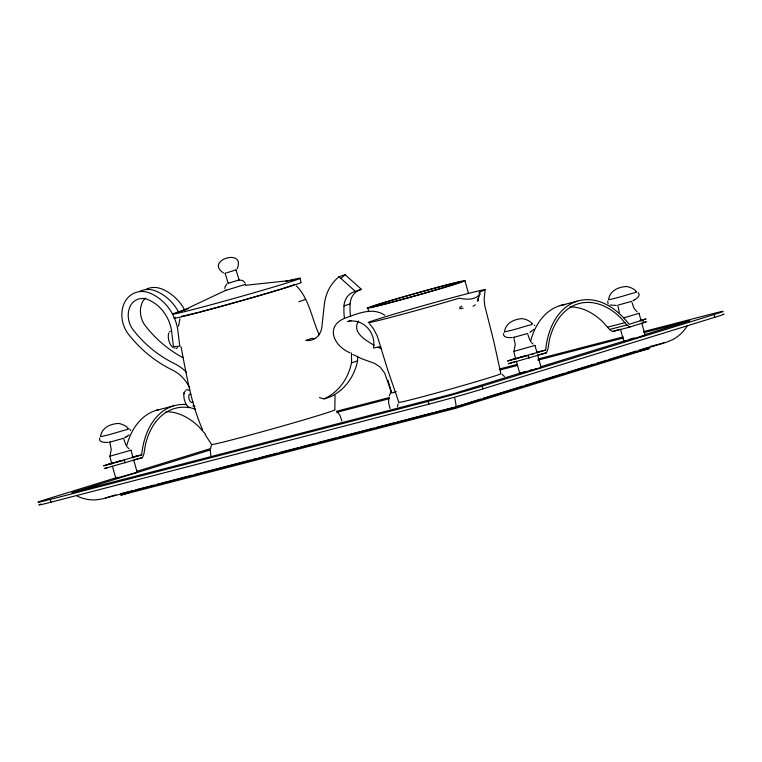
<?xml version="1.0" encoding="UTF-8"?>
<svg xmlns="http://www.w3.org/2000/svg" width="762" height="762" viewBox="0 0 762 762"><rect width="100%" height="100%" fill="white"/><g stroke="black" fill="none" stroke-linecap="round" stroke-linejoin="round"><path stroke-width="1.14" d="M478.526 300.866L478.526 299.818M210.245 450.228L210.845 456.047M224.78 288.465L225.19 286.36L226.895 284.074M388.649 398.326L388.668 403.479L390.087 408.527M178.527 326.317L179.908 318.811M479.87 294.075C480.298 289.846 478.307 295.227 479.403 291.989A60.903 1.381 -15.7 0 0 433.33 302.866A60.903 1.381 -15.7 0 0 369.894 322.45A60.903 1.381 -15.7 0 0 459.362 298.171C465.639 299.685 475.431 300.295 479.87 294.075L477.364 301.228M99.584 438.15C98.727 442.903 105.146 442.427 108.194 442.36M484.994 291.151L484.137 299.152L484.727 305.572L493.709 341.024L500.863 373.599A53.073 1.2 -15.7 0 1 453.142 388.334A53.073 1.2 -15.7 0 1 398.888 402.403L388.029 370.875L377.228 335.947L373.523 328.803L369.494 323.774M503.568 333.356C502.71 338.109 509.13 337.633 512.178 337.566M607.638 301.228L608.133 303.895M210.483 448.294L211.617 444.551A64.132 1.457 -15.7 0 0 277.178 427.549A64.132 1.457 -15.7 0 0 334.832 409.746L335.042 395.307M183.909 393.668L184.318 392.001M477.66 300.095L478.126 298.361M397.316 406.746L398.25 403.812M463.163 308.172L459.953 308.772L459.743 307.21L461.801 306.6L461.248 306.153M110.128 455.171L111.271 449.256L109.976 443.36M514.112 350.377L515.264 344.462L513.969 338.566M100.489 436.74C101.556 427.825 110.128 423.958 117.996 423.482C121.396 423.129 133.321 429.158 125.111 430.035C117.338 432.245 107.709 435.378 100.736 436.588M504.473 331.946C505.539 323.031 514.112 319.164 521.98 318.687C525.38 318.335 537.305 324.364 529.095 325.241C521.332 327.45 511.693 330.584 504.72 331.794M608.543 299.818C609.61 290.903 618.182 287.026 626.05 286.56C629.45 286.207 641.375 292.227 633.165 293.103C625.402 295.313 615.763 298.447 608.79 299.657M183.823 393.792L184.328 392.468M389.172 395.888L391.22 391.611L388.001 380.171M107.69 467.477L104.346 468.582L142.446 457.61L143.866 454.181L145.494 444.389A73.447 48.844 75.5 0 1 189.938 407.746M515.017 361.655L508.33 363.788L546.43 352.816L547.849 349.387L549.478 339.595A73.447 48.844 75.5 0 1 620.487 317.668L626.926 324.974L629.888 327.041L646.748 321.669M358.492 321.078C351.32 332.299 366.131 340.595 374.161 345.281M177.66 347.577L176.213 348.644M237.144 268.796C246.145 247.564 204.197 260.328 223.533 272.967M475.374 304.781L473.031 306.295M534.038 329.232L530.876 331.651M129.092 434.835L126.892 436.445M634.946 299.514C637.318 298.333 640.861 295.256 638.146 292.608M225.047 273.215L228.229 283.235M123.835 438.207L109.442 442.274L110.176 441.979M124.797 437.721L126.025 436.997M111.785 463.982L109.804 456.152M133.14 457.943L130.969 450.237L109.614 456.276M112.405 466.182L115.805 478.298L118.453 477.364M133.76 460.153L137.16 472.259L115.805 478.298M527.818 333.413L513.426 337.48L514.159 337.185M530.009 332.203L531.066 331.527M515.769 359.188L513.788 351.358M537.124 353.149L534.962 345.443L513.598 351.482M617.62 305.267L631.527 301.342M516.388 361.388L519.789 373.504L520.884 373.056M632.851 300.79L634.079 300.066M537.743 355.359L541.144 367.465L519.789 373.504M641.194 321.021L639.032 313.315L623.602 317.897M620.458 329.251L623.859 341.366L626.507 340.433M641.814 323.221L645.214 335.337L623.859 341.366M125.854 437.102L127.083 436.321M633.908 300.18L635.137 299.39M180.832 311.534L226.314 290.065M186.357 389.601L189.7 390.315M235.925 269.919L226.885 272.748M315.649 338.452A16.659 14.878 71.7 0 1 313.792 338.547L311.925 338.395L305.829 340.414A16.659 14.878 71.7 0 0 321.774 327.689L324.174 306.01A44.301 39.567 71.7 0 1 339.004 276.73L345.11 274.72L361.464 289.379A17.212 15.373 71.7 0 0 350.091 303.895L343.995 305.914A62.884 56.169 71.7 0 0 344.443 318.345M343.995 305.914A17.212 15.373 71.7 0 1 355.368 291.398L361.464 289.379M319.44 397.554A30.166 26.937 71.7 0 0 324.26 398.85A56.331 50.311 71.7 0 0 351.482 362.864L357.588 360.855A85.896 76.714 71.7 0 0 357.654 356.34M324.26 398.85L330.365 396.84A56.331 50.311 71.7 0 0 357.588 360.855M112.49 463.01L103.575 465.83L141.675 454.857A76.257 50.721 75.5 0 1 186.395 404.574M516.484 358.216L507.559 361.036L545.659 350.063A76.257 50.721 75.5 0 1 629.117 324.298L646.081 318.983L640.099 320.383M351.082 320.488L347.682 321.545C362.922 317.84 376.495 332.832 373.437 347.986L380.914 346.653M117.5 477.326L46.987 499.091A37.367 0.848 -15.7 0 0 50.244 499.424L428.092 401.412A39.786 0.905 -15.7 0 0 482.146 386.143L714.023 314.544L714.794 317.297L482.918 388.887A39.786 0.905 -15.7 0 1 428.863 404.155L51.016 502.177A37.367 0.848 -15.7 0 1 40.729 504.12M136.836 471.354L210.76 448.532M396.24 391.668L391.706 393.068L384.686 373.123L380.009 366.884L374.323 363.274L361.512 358.654L352.711 354.378M210.226 449.971L71.742 492.728L453.742 393.64L525.256 371.551M570.024 306.924A73.447 48.844 75.5 0 1 603.104 322.183L609.533 329.479L612.496 331.556L619.306 329.451M76.771 495.824A37.433 37.357 -84.2 0 0 96.822 499.796L102.651 498.843L115.729 494.871M133.34 490.452L120.672 493.738L121.053 495.119L131.264 491.966M541.144 366.646L626.278 340.366M628.545 339.662L634.222 337.909M644.442 334.756L689.848 320.735L643.823 332.67M455.847 406.737L480.803 399.04M483.07 398.335L522.761 386.077M525.028 385.382L564.728 373.123M566.995 372.428L594.208 364.017M596.484 363.322L606.685 360.169M608.952 359.464L636.175 351.063M638.442 350.358L648.653 347.215L649.034 348.586L455.105 408.461L121.053 495.119M524.542 371.932L526.209 371.446M529.79 370.418L531.647 369.894M639.289 336.785L640.832 336.375M535.219 368.913L536.762 368.503M155.886 410.47L173.279 405.955M559.88 305.676L577.263 301.161M607.505 327.184L624.897 322.669M640.566 320.65L642.737 320.088L643.509 322.84M609.533 329.479L626.926 324.974M612.496 331.556L629.888 327.041M134.083 456.714L138.427 455.59M536.981 352.206L540.239 351.358M131.893 457.39L141.675 454.857M536.962 352.32L545.659 350.063M115.843 462.086L120.301 460.924M519.827 357.292L526.513 355.559M532.095 354.111L534.324 353.53M106.918 464.734L124.301 460.219L125.073 462.972M510.902 359.94L528.285 355.425L529.066 358.178M134.836 459.581L142.446 457.61M537.734 355.063L546.43 352.816M336.461 411.28L389.43 397.545M499.977 368.865L517.246 364.388M537.972 359.007L623.183 336.909M643.909 331.527L710.689 314.211A38.281 0.867 -15.7 0 1 714.023 314.544M336.613 412.366L389.544 398.631M499.996 369.98L517.255 365.503M537.972 360.131L623.116 338.042M650.005 346.51L663.826 342.919M636.365 351.873L649.034 348.586M135.646 489.861L154.076 485.08M156.381 484.48L192.081 475.212M194.386 474.621L250.831 459.981M253.136 459.381L256.594 458.486M258.899 457.886L277.32 453.104M279.625 452.504L298.056 447.723M300.361 447.132L315.335 443.246M317.64 442.646L336.071 437.864M338.376 437.264L374.085 428.006M376.39 427.406L394.821 422.624M397.126 422.034L432.826 412.766M435.131 412.166L453.561 407.384M105.489 498.024L455.686 407.184L666.855 342.071L672.141 339.89A37.433 37.357 -84.2 0 0 687.172 326.012M641.604 336.166L643.442 335.699M225.314 273.167L225.943 273.006M643.814 322.355L645.414 321.955M135.388 472.63L137.16 472.259M238.83 279.987L242.621 280.473L245.116 282.969M228.124 283.312L239.106 279.949L236.03 269.853M245.088 284.407L245.593 284.321L225.181 290.57M635.927 291.989L636.641 291.884M531.866 324.126L532.571 324.012M638.489 313.401L639.032 313.315M534.419 345.529L534.962 345.443M644.681 335.423L645.214 335.337M127.873 428.92L128.588 428.806M540.61 367.551L541.144 367.465M130.435 450.323L130.969 450.237M245.335 285.321L292.989 280.216M616.248 305.429L610.01 305.038M381.514 348.901L377.771 347.167M384.829 315.278C372.875 307.01 358.311 313.382 346.3 317.668C324.774 325.164 332.965 345.672 349.948 352.758M129.635 429.197L130.769 430.425M502.139 374.456L504.473 376.476M296.389 285.912C309.324 298.847 311.744 318.668 319.211 334.756M339.004 276.73L355.368 291.398M637.07 311.887L633.955 308.191L631.993 302.495M533 344.024L531.295 342.3M129.007 448.818L127.302 447.094M205.55 434.273L199.111 426.977A73.447 48.844 75.5 0 0 166.04 411.718M337.747 412.337L340.004 415.528L341.9 421.053M211.617 444.551L205.321 434.873M534.457 325.155L534.753 325.631M529.885 340.328L527.923 334.623M125.901 445.122L123.939 439.417M202.606 429.778C190.957 403.536 186.49 374.694 181.013 346.7M618.039 306.438L619.325 312.325M464.896 280.645L468.43 293.227M482.146 386.143L482.918 388.887M454.714 407.089L455.105 408.461M428.092 401.412L428.863 404.155M367.741 308.086L368.713 311.515M299.933 278.254L301.095 282.378A66.113 1.495 -15.7 0 1 233.324 303.066A66.113 1.495 -15.7 0 1 175.174 317.544M50.244 499.424L51.016 502.177M454.666 397.802A37.433 2.153 74.2 0 1 456.057 406.613M723.281 314.144A38.281 0.867 -15.7 0 1 714.794 317.297M292.503 285.236A58.884 1.333 -15.7 0 1 288.379 286.664M287.541 286.941A58.884 1.333 -15.7 0 1 281.33 288.912M280.14 289.274A58.884 1.333 -15.7 0 1 242.326 300.371M241.202 300.685A58.884 1.333 -15.7 0 1 200.139 311.877M198.93 312.191A58.884 1.333 -15.7 0 1 184.709 315.668M183.871 315.849A58.884 1.333 -15.7 0 1 181.537 316.268M294.151 284.34A58.884 1.333 -15.7 0 1 293.16 284.978M305.314 299.133A65.646 1.486 -15.7 0 1 298.885 301.723M186.595 372.418A43.301 38.672 71.7 0 0 177.194 365.055L170.726 361.693A119.062 106.337 71.7 0 1 136.341 333.832L132.34 328.793A21.907 19.564 71.7 0 1 128.683 310.648L129.835 306.934A16.507 14.745 71.7 0 1 145.799 298.885L147.723 299.514A37.862 33.823 71.7 0 1 171.45 330.117L173.45 346.643L179.756 346.186L177.717 329.289A44.929 40.129 71.7 0 0 149.533 292.97A23.565 21.041 71.7 0 0 123.053 306.324A28.946 25.851 71.7 0 0 128.778 334.689A126.101 112.624 71.7 0 0 172.355 370.008A36.252 32.385 71.7 0 1 189.681 387.896M182.918 357.664A119.062 106.337 71.7 0 1 148.542 329.794L144.542 324.764A21.907 19.564 71.7 0 1 140.884 306.619L142.037 302.905A16.507 14.745 71.7 0 1 145.437 298.047M341.138 278.416A44.301 39.567 71.7 0 1 345.11 274.72M350.539 316.325A62.884 56.169 71.7 0 1 350.091 303.895M178.822 312.487A44.929 40.129 71.7 0 0 155.629 290.951A23.565 21.041 71.7 0 0 139.513 291.475M351.349 352.93A85.896 76.714 71.7 0 1 351.482 362.864M285.417 281.435A66.113 1.495 -15.7 0 1 279.549 285.226A66.113 1.495 -15.7 0 1 191.938 309.801A66.113 1.495 -15.7 0 1 188.633 308.591M184.928 310.467A44.929 40.129 71.7 0 0 161.735 288.941A23.565 21.041 71.7 0 0 146.437 289.065M190.529 407.356A8.63 3.877 75 0 1 185.68 403.355A8.63 3.877 75 0 1 183.937 394.04M184.985 391.344A8.63 3.877 75 0 1 185.852 390.744M192.938 401.679A4.42 1.981 75 0 1 189.071 398.936A4.42 1.981 75 0 1 190.862 394.316M172.822 347.424A8.63 3.877 75 0 1 168.773 333.042M169.431 331.918A8.63 3.877 75 0 1 170.307 331.327M174.974 347.929A8.63 3.877 75 0 1 173.946 347.967M191.024 407.956A73.447 48.844 75.5 0 1 195.405 409.118M192.938 405.689A76.257 50.721 75.5 0 1 194.958 406.27M126.53 446.446A76.257 50.721 75.5 0 1 159.067 409.651M530.523 341.652A76.257 50.721 75.5 0 1 565.223 304.486M384.172 304.295A50.559 1.143 -15.7 0 0 464.039 281.188A50.559 1.143 -15.7 0 0 400.745 297.609A50.559 1.143 -15.7 0 0 384.172 304.295M386.22 303.657A47.33 1.076 -15.7 0 0 461 282.035A47.33 1.076 -15.7 0 0 401.736 297.409A47.33 1.076 -15.7 0 0 386.22 303.657"/></g></svg>
